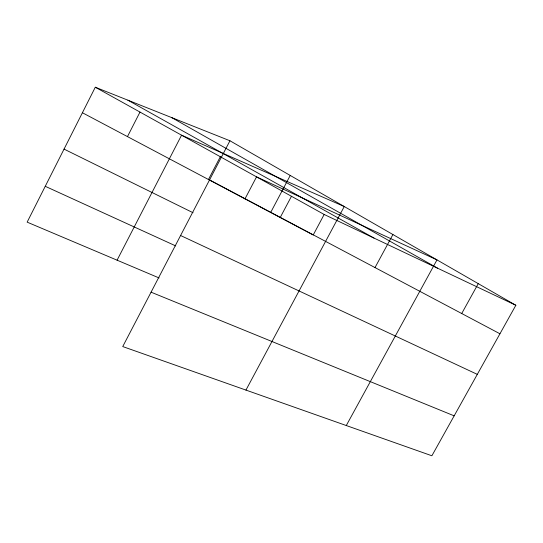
<?xml version="1.0" encoding="UTF-8"?>
<svg xmlns="http://www.w3.org/2000/svg" width="543" height="543" viewBox="0 0 543 543"><rect width="100%" height="100%" fill="white"/><g stroke="black" fill="none" stroke-linecap="round" stroke-linejoin="round"><path stroke-width="0.81" d="M229.947 140.766L122.738 346.563L431.882 455.774L515.85 305.268L229.947 140.766L95.296 87.226L27.15 222.141L159.079 277.948M127.469 136.605L139.992 112.075M117.078 260.185L181.566 135.187L344.255 206.537L245.945 390.091M208.458 179.509L220.322 156.737M244.988 198.86L256.54 176.869L436.986 259.893L346.285 425.536M270.747 212.333L290.24 175.457M280.208 217.512L291.462 196.288M515.85 305.268L324.171 214.471L313.209 234.997L82.407 112.74M375.009 267.577L392.915 234.535M461.72 313.521L478.247 283.636M151.069 292.175L454.158 415.843M45.252 186.303L175.756 245.931M180.588 235.513L477.297 374.365M64.04 149.101L193.057 212.734M209.557 179.909L499.947 333.775M95.296 87.226L324.171 214.471M127.856 100.17L373.991 238.072M171.771 117.634L437.536 268.174"/></g></svg>
